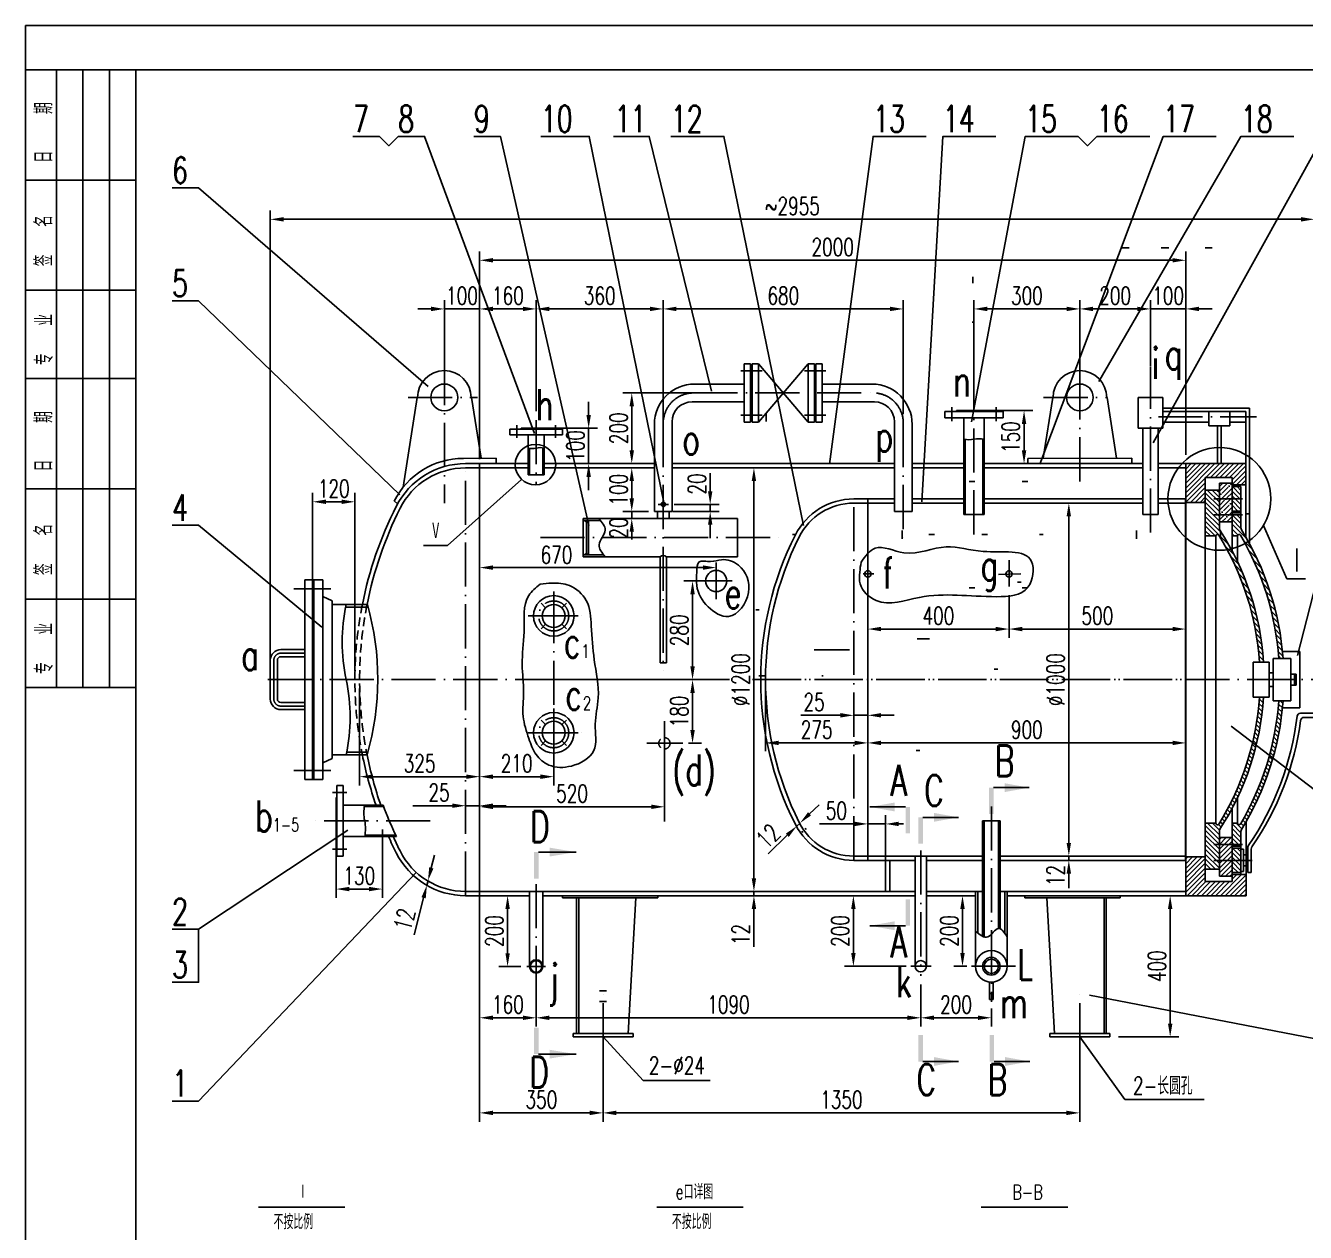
# Model space of a CAD drawing. Extents: x -763 to 9737, y -3901 to 3524.
# Drawn here: x -763 to 2862, y 105 to 3524 of the extents above; entities that cross this region are included whole.
import ezdxf

# ---------------------------------------------------------------- set-up
doc = ezdxf.new("R2010")
doc.units = 0
doc.header["$LTSCALE"] = 12.5
for name, pattern in [('DASHDOT-M', [36, 30, -3, 0, -3]), ('DASHDOT-S', [14, 10, -2, 0, -2]), ('HIDDEN-M', [7, 5, -2]), ('HIDDEN-S', [3, 2, -1])]:
    doc.linetypes.add(name, pattern=pattern)
doc.layers.get('0').update_dxf_attribs({"linetype": 'CONTINUOUS'})
for name, color, linetype in [('CDR_DEFSET', 7, 'CONTINUOUS'), ('CDR_DIM', 7, 'CONTINUOUS'), ('CDR_DWG1', 4, 'CONTINUOUS'), ('CDR_DWG3', 1, 'DASHDOT-M'), ('CDR_DWG5', 6, 'HIDDEN-M'), ('CDR_TEXT', 7, 'CONTINUOUS')]:
    doc.layers.add(name, color=color, linetype=linetype)
doc.styles.add('HZ', font='ROMANS.shx', dxfattribs={"width": 0.7, "height": 50, "bigfont": 'HZ.shx'})
doc.styles.add('ROMANS', font='romans.shx')
pattern_1 = [(135, (-762.985, -3901.405), (-6.735192, -6.735192), [])]
pattern_2 = [(45, (-762.985, -3901.405), (-6.735192, 6.735192), [])]

# ---------------------------------------------------------------- blocks, each defined once
blk = doc.blocks.new('TUQA-H')
for p, q in [((-18, 140), (-18, 70)), ((-12, 140), (-12, 70)), ((-6, 140), (-6, 70)), ((-25, 115), (0, 115)), ((-25, 90), (0, 90)), ((-25, 70), (0, 70)), ((-18, 70), (-18, 0)), ((-12, 70), (-12, 0)), ((-6, 70), (-6, 0)), ((-25, 45), (0, 45)), ((-25, 20), (0, 20))]:
    blk.add_line(p, q)
at = {"layer": 'CDR_DWG1'}
for p, q in [((-25, 140), (0, 140)), ((-25, 70), (0, 70)), ((-25, 0), (0, 0))]:
    blk.add_line(p, q, dxfattribs=at)
at = {"style": 'HZ', "width": 0.7}
for s, p in [('日    期', (-18.9, 118.95)), ('签   名', (-18.9, 95.46)), ('专   业', (-18.76, 73.05)), ('日    期', (-18.9, 48.95)), ('签   名', (-18.9, 25.46)), ('专   业', (-18.76, 3.05))]:
    blk.add_text(s, height=4, rotation=90, dxfattribs=at).set_placement(p)

msp = doc.modelspace()

# ---------------------------------------------------------------- hatches: boundary and pattern name
h = msp.add_hatch()
h.set_pattern_fill('ANSI35', color=256, scale=3, style=0)
h.set_pattern_definition([(45, (-1236.433, -410.835), (-13.470384, 13.470384), []), (45, (-1222.963, -410.835), (-13.470384, 13.470384), [23.8125, -4.7625, 0, -4.7625])])
h.paths.add_polyline_path([(2654.2, 2227.7), (2618.3, 2227.7), (2618.3, 2117.7), (2654.2, 2117.7)])
h = msp.add_hatch(color=256)
h.paths.add_polyline_path([(830.6, 2122), (819.3, 2122), (826.1, 2117.6)])
h.paths.add_polyline_path([(826.1, 2028.4), (819.3, 2024), (830.6, 2024)])
at = {"layer": 'CDR_DIM'}
h = msp.add_hatch(dxfattribs=at)
h.set_pattern_fill('ANSI31', color=256, scale=3, style=0)
h.set_pattern_definition(pattern_2)
h.paths.add_polyline_path([(2693.5, 2282.7), (2523.1, 2282.7), (2523.1, 2173), (2573.2, 2173), (2578.1, 2177.9), (2578.1, 2243), (2654.2, 2243), (2654.2, 2222.4), (2689.9, 2222.4), (2693.5, 2225.9)])
h = msp.add_hatch(dxfattribs=at)
h.set_pattern_fill('ANSI31', color=256, scale=3, angle=90, style=0)
h.set_pattern_definition(pattern_1)
h.paths.add_polyline_path([(2679.2, 2217.5), (2654.2, 2217.5), (2654.2, 2182.7), (2679.2, 2182.7)])
h.paths.add_polyline_path([(2679.2, 2182.7), (2654.2, 2182.7), (2654.2, 2147.9), (2679.2, 2147.9)])
h.paths.add_polyline_path([(2679.2, 2137.7), (2654.2, 2137.7), (2654.2, 2077.7), (2669.4, 2077.7, -0.636606), (2677.9, 2080, -0.008308), (2691.1, 2056.6, 0.018111), (2700, 2062.2, 0.011862), (2680.7, 2095.4, -0.138928), (2679.2, 2100.6)])
h.paths.add_polyline_path([(2700, 2062.2, -0.018111), (2691.1, 2056.6, -0.105992), (2786.8, 1730.9), (2798.8, 1730.9, 0.107987)])
h.paths.add_polyline_path([(2798.8, 1610.5), (2786.8, 1610.5, -0.048455), (2760.1, 1456.2), (2770, 1448.7, 0.050883)])
h.paths.add_polyline_path([(2770, 1448.7), (2760.1, 1456.2, -0.065582), (2677.9, 1261.4, -0.636606), (2669.4, 1263.7), (2654.2, 1263.7), (2654.2, 1203.7), (2679.2, 1203.7), (2679.2, 1240.8, -0.138928), (2680.7, 1246, 0.0687)])
h = msp.add_hatch(dxfattribs=at)
h.set_pattern_fill('ANSI31', color=256, scale=3, angle=90, style=0)
h.set_pattern_definition(pattern_1)
h.paths.add_polyline_path([(2618.3, 2207.7), (2578.1, 2207.7), (2578.1, 2077.7), (2608.3, 2077.7, -0.640465), (2616.8, 2080, -0.01531), (2640.6, 2038.8, 0.019018), (2651.5, 2040.9, 0.019829), (2620, 2093.9, -0.14991), (2618.3, 2099.6)])
h.paths.add_polyline_path([(2651.5, 2040.9, -0.019018), (2640.6, 2038.8, -0.107633), (2731.6, 1720.5), (2743.6, 1720.5, 0.108385)])
h.paths.add_polyline_path([(2743.6, 1620.9), (2731.6, 1620.9, -0.041774), (2712.5, 1492.6), (2722.6, 1484.8, 0.044331)])
h.paths.add_polyline_path([(2722.6, 1484.8), (2712.5, 1492.6, -0.081021), (2616.6, 1261.2, -0.626777), (2608.3, 1263.8), (2578.1, 1263.8), (2578.1, 1168.4), (2578.1, 1133.8), (2618.3, 1133.8), (2618.3, 1241.8, -0.144866), (2619.9, 1247.3, 0.083746)])
h = msp.add_hatch(dxfattribs=at)
h.set_pattern_fill('ANSI31', color=256, scale=3, style=0)
h.set_pattern_definition(pattern_2)
h.paths.add_polyline_path([(2654.2, 1203.7), (2618.3, 1203.7), (2618.3, 1158.7), (2654.2, 1158.7)])
h.paths.add_polyline_path([(2654.2, 1223.7), (2618.3, 1223.7), (2618.3, 1203.7), (2654.2, 1203.7)])
h.paths.add_polyline_path([(2654.2, 1158.7), (2618.3, 1158.7), (2618.3, 1113.7), (2654.2, 1113.7)])
h = msp.add_hatch(dxfattribs=at)
h.set_pattern_fill('ANSI31', color=256, scale=3, style=0)
h.set_pattern_definition(pattern_2)
h.paths.add_polyline_path([(2693.8, 1119), (2654.2, 1119), (2654.2, 1098.4), (2578.1, 1098.4), (2578.1, 1168.4), (2523.1, 1168.4), (2523.1, 1058.7), (2693.8, 1058.7)])
h = msp.add_hatch(dxfattribs=at)
h.set_pattern_fill('ANSI31', color=256, scale=3, angle=90, style=0)
h.set_pattern_definition(pattern_1)
h.paths.add_polyline_path([(2679.2, 1158.7), (2654.2, 1158.7), (2654.2, 1123.9), (2679.2, 1123.9)])
h.paths.add_polyline_path([(2679.2, 1193.5), (2654.2, 1193.5), (2654.2, 1158.7), (2679.2, 1158.7)])

# ---------------------------------------------------------------- linework, layer by layer
for p, q in [((2689.9, 2222.4), (2693.5, 2225.9)), ((2573.2, 2173), (2578.1, 2177.9)), ((819.3, 2122), (826.1, 2117.6)), ((826.1, 2117.6), (830.6, 2122)), ((819.3, 2024), (826.1, 2028.4)), ((826.1, 2028.4), (830.6, 2024)), ((-103.5, 176.4), (141.3, 176.4)), ((1024.6, 176.7), (1269.5, 176.7)), ((1943.9, 176.7), (2188.8, 176.7))]:
    msp.add_line(p, q)
for points in [[(860.4, 2127), (878.6, 2094.5), (861.2, 2052.9), (878.6, 2019)], [(1927.8, 958.1), (1962.4, 941.9), (1992.4, 966.1), (2017, 941.9)]]:
    msp.add_spline(points, degree=3)
at = {"layer": 'CDR_DEFSET'}
for p, q in [((2363.2, 2893.7), (2343.2, 2893.7)), ((2473.2, 2893.7), (2453.2, 2893.7)), ((2577.9, 2893.7), (2597.9, 2893.7)), ((1919.5, 2793.5), (1919.5, 2811.5)), ((1334.5, 2402.1), (1334.5, 2426.1)), ((1909.4, 2231.9), (1925.4, 2231.9)), ((1909.4, 2231.9), (1912.9, 2231.9)), ((2059.4, 2231.9), (2075.4, 2231.9)), ((1419.5, 2081.5), (1409.5, 2081.5)), ((1719.5, 2069.5), (1719.5, 2093.5)), ((1795.1, 2081.5), (1811.1, 2081.5)), ((1795.1, 2081.5), (1798.6, 2081.5)), ((1945.1, 2081.5), (1961.1, 2081.5)), ((2109.1, 2081.5), (2119.1, 2081.5)), ((2109.1, 2081.5), (2119.1, 2081.5)), ((2109.1, 2081.5), (2119.1, 2081.5)), ((2384, 2069.5), (2384, 2093.5)), ((2621.1, 2069.5), (2621.1, 2093.5)), ((1909.4, 1931.2), (1925.4, 1931.2)), ((1909.4, 1931.2), (1912.9, 1931.2)), ((2046.7, 1946.5), (2056.7, 1946.5)), ((2059.4, 1931.2), (2075.4, 1931.2)), ((1305.1, 1868.8), (1315.1, 1868.8)), ((1797.4, 1786.7), (1762.4, 1786.7)), ((1570.2, 1755), (1470.2, 1755)), ((1333.9, 1681.6), (1313.9, 1681.6)), ((1980.8, 1700.8), (1990.8, 1700.8)), ((1759.5, 1469.5), (1769.5, 1469.5))]:
    msp.add_line(p, q, dxfattribs=at)
at = {"layer": 'CDR_DEFSET', "linetype": 'DASHDOT-S'}
for p, q in [((2465.9, 2893.7), (2469.4, 2893.7)), ((2475.2, 2893.7), (2471.7, 2893.7)), ((2585.2, 2893.7), (2581.7, 2893.7)), ((1919.5, 2681.5), (1919.5, 2685)), ((1419.5, 2081.5), (1409.5, 2081.5)), ((2109.1, 2081.5), (2119.1, 2081.5)), ((2109.1, 2081.5), (2119.1, 2081.5)), ((2109.1, 2081.5), (2119.1, 2081.5)), ((2109.1, 2081.5), (2119.1, 2081.5)), ((1495.9, 1681.6), (1491.9, 1681.6))]:
    msp.add_line(p, q, dxfattribs=at)
at = {"layer": 'CDR_DIM'}
for p, q in [((-69.9, 1695.7), (-69.9, 2999.8)), ((-32.4, 2974.8), (2849.9, 2974.8)), ((523.1, 2295.7), (523.1, 2883.7)), ((2523.1, 2307.7), (2523.1, 2883.7)), ((560.6, 2858.7), (2485.6, 2858.7)), ((385.6, 2720.9), (348.1, 2720.9)), ((423.1, 2571.1), (423.1, 2745.9)), ((423.1, 2720.9), (523.1, 2720.9)), ((523.1, 2586.4), (523.1, 2745.9)), ((523.1, 2536.4), (523.1, 2745.9)), ((560.6, 2720.9), (598.1, 2720.9)), ((560.6, 2720.9), (645.6, 2720.9)), ((683.1, 2431), (683.1, 2745.9)), ((683.1, 2594.9), (683.1, 2745.9)), ((720.6, 2720.9), (1005.6, 2720.9)), ((1043.1, 2391.9), (1043.1, 2745.9)), ((1043.1, 2567.6), (1043.1, 2745.9)), ((1080.6, 2720.9), (1685.6, 2720.9)), ((1723.1, 2422.4), (1723.1, 2745.9)), ((1923.1, 2512.9), (1923.1, 2745.9)), ((1960.6, 2720.9), (2185.6, 2720.9)), ((2223.1, 2533.1), (2223.1, 2745.9)), ((2223.1, 2657.4), (2223.1, 2745.9)), ((2260.6, 2720.9), (2385.6, 2720.9)), ((2385.6, 2720.9), (2348.1, 2720.9)), ((2423.1, 2559.8), (2423.1, 2745.9)), ((2423.1, 2661.3), (2423.1, 2745.9)), ((2423.1, 2720.9), (2523.1, 2720.9)), ((2523.1, 2669.1), (2523.1, 2745.9)), ((2560.6, 2720.9), (2598.1, 2720.9)), ((1133.3, 2482.9), (928.9, 2482.9)), ((831.8, 2420.2), (831.8, 2457.7)), ((953.9, 2445.4), (953.9, 2320.2)), ((1948.1, 2432.7), (2090, 2432.7)), ((2065, 2395.2), (2065, 2320.2)), ((708.1, 2382.7), (856.8, 2382.7)), ((831.8, 2382.7), (831.8, 2282.7)), ((751.8, 2282.7), (856.8, 2282.7)), ((993.1, 2282.7), (928.9, 2282.7)), ((993.1, 2270.7), (928.9, 2270.7)), ((1176.1, 2204.5), (1176.1, 2255.2)), ((1237.7, 2270.7), (1324.9, 2270.7)), ((2001.5, 2282.7), (2090, 2282.7)), ((641.9, 2237.9), (431.8, 2050.4)), ((831.8, 2245.2), (831.8, 2207.7)), ((953.9, 2184.3), (953.9, 2233.2)), ((953.9, 2184.3), (953.9, 2221.8)), ((1299.9, 2233.2), (1299.9, 1108.2)), ((50.1, 1695.7), (50.1, 2199.5)), ((169.7, 1695.7), (169.7, 2199.5)), ((132.2, 2174.5), (87.6, 2174.5)), ((1001.5, 2146.8), (928.9, 2146.8)), ((993.1, 2146.8), (928.9, 2146.8)), ((953.9, 2146.8), (953.9, 2127)), ((1070.2, 2146.8), (1201.1, 2146.8)), ((1074.1, 2167), (1201.1, 2167)), ((1176.1, 2146.8), (1176.1, 2167)), ((2163.8, 2170.7), (2216.9, 2170.7)), ((1001.5, 2127), (928.9, 2127)), ((1176.1, 2109.3), (1176.1, 2071.8)), ((2191.9, 2133.2), (2191.9, 1208.2)), ((2743.1, 2107.8), (2809.6, 1955.9)), ((953.9, 2089.5), (953.9, 2067.4)), ((431.8, 2050.4), (364.2, 2050.4)), ((523.1, 1956.9), (523.1, 1979.8)), ((560.6, 1988.1), (1155.6, 1988.1)), ((1193.1, 1945.2), (1193.1, 1979.8)), ((1198.1, 1950.2), (1101.1, 1950.2)), ((2809.6, 1955.9), (2861.8, 1955.9)), ((1126.1, 1912.7), (1126.1, 1708.2)), ((2022.5, 1910.2), (2022.5, 1789)), ((1622.6, 1872.3), (1622.6, 1789)), ((2523.1, 1860.9), (2523.1, 1789)), ((1660.1, 1814), (1985, 1814)), ((2022.5, 1834.4), (2022.5, 1789)), ((2060, 1814), (2485.6, 1814)), ((1205.8, 1670.7), (1101.1, 1670.7)), ((1102.8, 1670.7), (1151.1, 1670.7)), ((183.1, 1645.7), (183.1, 1370.8)), ((523.1, 1645.7), (523.1, 1370.8)), ((1126.1, 1527.8), (1126.1, 1633.2)), ((1332.6, 1645.7), (1332.6, 1468.2)), ((1622.6, 1610.2), (1622.6, 1408.4)), ((1545.1, 1569.6), (1433.1, 1569.6)), ((1582.6, 1590), (1582.6, 1544.6)), ((1622.6, 1569.6), (1582.6, 1569.6)), ((1622.6, 1585), (1622.6, 1544.6)), ((1660.1, 1569.6), (1697.6, 1569.6)), ((523.1, 1492.9), (523.1, 1370.8)), ((732.9, 1495.3), (732.9, 1370.8)), ((1114.9, 1490.3), (1151.1, 1490.3)), ((1370.1, 1491.4), (1585.1, 1491.4)), ((1660.1, 1491.4), (2485.6, 1491.4)), ((2523.1, 1514.5), (2523.1, 1516.4)), ((1046.5, 1427.5), (1046.5, 1268.7)), ((220.6, 1395.8), (485.6, 1395.8)), ((560.6, 1395.8), (695.4, 1395.8)), ((1978.7, 1364.7), (2079.8, 1364.7)), ((445.6, 1313.5), (333.5, 1313.5)), ((483.1, 1331), (483.1, 1338.5)), ((523.1, 1313.5), (483.1, 1313.5)), ((523.1, 1335.4), (523.1, 1338.5)), ((523.1, 1325.4), (523.1, 1335.4)), ((560.6, 1313.5), (598.1, 1313.5)), ((560.6, 1310.4), (1009, 1310.4)), ((1457.5, 1290.5), (1484.5, 1316.5)), ((1729.6, 1310), (1628.4, 1310)), ((1622.6, 1241.5), (1622.6, 1286.9)), ((1672.8, 1130.6), (1672.8, 1286.9)), ((1778.5, 1280.6), (1879.6, 1280.6)), ((116.5, 1245.8), (116.5, 1052.4)), ((247.6, 1245.8), (247.6, 1052.4)), ((1430.5, 1264.5), (1421.4, 1255.8)), ((1435.7, 1241), (1438.8, 1237.8)), ((1444.7, 1249.7), (1447.8, 1246.5)), ((1585.1, 1261.9), (1485.3, 1261.9)), ((1622.6, 1261.9), (1672.8, 1261.9)), ((1710.3, 1261.9), (1723.2, 1261.9)), ((2191.9, 1208.2), (2191.9, 1245.7)), ((1394.4, 1229.8), (1340, 1177.3)), ((386.2, 1137.3), (395.5, 1173.6)), ((689.9, 1182.2), (796.2, 1182.2)), ((2141.1, 1170.7), (2216.9, 1170.7)), ((2144.9, 1170.7), (2216.9, 1170.7)), ((2191.9, 1170.7), (2191.9, 1158.7)), ((1299.9, 1108.2), (1299.9, 1145.7)), ((2190.4, 1158.7), (2216.9, 1158.7)), ((376.8, 1101), (373.7, 1088.8)), ((523.1, 1097.2), (523.1, 418.3)), ((2191.9, 1121.2), (2191.9, 1080.2)), ((154, 1077.4), (210.1, 1077.4)), ((364.4, 1052.5), (337.5, 948.2)), ((639.3, 1058.7), (577.2, 1058.7)), ((1186, 1070.7), (1324.9, 1070.7)), ((1255.9, 1070.7), (1324.9, 1070.7)), ((1280.7, 1058.7), (1324.9, 1058.7)), ((1299.9, 1070.7), (1299.9, 1058.7)), ((1710.2, 1058.7), (1556.7, 1058.7)), ((1902.8, 1058.7), (1865.7, 1058.7)), ((2398.3, 1058.7), (2503.9, 1058.7)), ((602.2, 1021.2), (602.2, 895.8)), ((1299.9, 1021.2), (1299.9, 913.5)), ((1581.7, 896.1), (1581.7, 1021.2)), ((1890.7, 1021.2), (1890.7, 896.1)), ((2478.9, 1021.2), (2478.9, 696.2)), ((1729.6, 973.5), (1628.4, 973.5)), ((523.1, 876.3), (523.1, 687.7)), ((639.3, 858.3), (577.2, 858.3)), ((1731.4, 858.6), (1556.7, 858.6)), ((1902.8, 858.6), (1865.7, 858.6)), ((683.1, 814.5), (683.1, 687.7)), ((1772.4, 806.8), (1772.4, 687.7)), ((683.1, 772.8), (683.1, 687.7)), ((1772.4, 740.2), (1772.4, 687.7)), ((1972.4, 739.5), (1972.4, 687.7)), ((560.6, 712.7), (645.6, 712.7)), ((720.6, 712.7), (1734.9, 712.7)), ((1809.9, 712.7), (1934.9, 712.7)), ((2222.6, 709.3), (2222.6, 418.3)), ((872.6, 658.7), (986.4, 535.1)), ((2222.6, 658.7), (2350.3, 481.5)), ((2332.6, 658.7), (2503.9, 658.7)), ((872.6, 633.7), (872.6, 418.3)), ((689.9, 609.7), (796.2, 609.7)), ((1778.5, 588.9), (1879.6, 588.9)), ((1980.1, 588.9), (2081.3, 588.9)), ((872.6, 515.3), (872.6, 418.3)), ((986.4, 535.1), (1176.4, 535.1)), ((2350.3, 481.5), (2574.9, 481.5)), ((560.6, 443.3), (835.1, 443.3)), ((910.1, 443.3), (2185.1, 443.3))]:
    msp.add_line(p, q, dxfattribs=at)
msp.add_lwpolyline([(-763, -3901.4), (-763, 3523.6), (9737, 3523.6), (9737, -3901.4)], close=True, dxfattribs=at)
at = {"layer": 'CDR_DIM', "color": 4}
msp.add_lwpolyline([(-450.5, -3776.4), (-450.5, 3398.6), (9612, 3398.6), (9612, -3776.4)], close=True, dxfattribs=at)
at = {"layer": 'CDR_DIM'}
for points in [[(292.3, 3209.6), (265.8, 3183.1), (239.3, 3209.6), (164.3, 3209.6)], [(678, 2367.9), (367.3, 3209.6), (292.3, 3209.6)], [(831.9, 2107.2), (581.7, 3209.6), (506.7, 3209.6)], [(1046, 2167.4), (833.3, 3209.6), (696.4, 3209.6)], [(1179.8, 2488.3), (1003.4, 3209.6), (901.8, 3209.2)], [(1440.8, 2107.2), (1214.8, 3209.6), (1064.8, 3209.6)], [(1514.4, 2281), (1637.4, 3209.6), (1787.4, 3209.6)], [(1775.3, 2174), (1835.1, 3209.6), (1985.1, 3209.6)], [(1915.9, 2401.4), (2068.4, 3209.6), (2218.4, 3209.6)], [(2109.9, 2281), (2459.2, 3209.6), (2609.2, 3209.6)], [(2218.4, 3209.6), (2244.9, 3183.1), (2271.4, 3209.6), (2421.4, 3209.6)], [(2277.2, 2515), (2679.3, 3209.6), (2829.3, 3209.6)], [(2431.1, 2341.2), (2912.4, 3209.6), (3062.4, 3209.6)], [(376.9, 2501.6), (-273, 3063.6), (-348, 3063.6)], [(2839.2, 1739.5), (3106, 2776.1), (3256, 2776.1)], [(296.6, 2194.1), (-273, 2743.6), (-348, 2743.6)], [(75.8, 1819.7), (-273, 2108.1), (-348, 2108.1)], [(2651.9, 1538.9), (3106, 1191.9), (3256, 1191.9)], [(149.4, 1244.7), (-273, 963.4), (-348, 963.4)], [(343.4, 1124.4), (-273, 476.9), (-348, 476.9)], [(-273, 963.4), (-273, 813.4), (-348, 813.4)], [(2250.4, 776.7), (3106, 611.5), (3256, 611.5)]]:
    msp.add_lwpolyline(points, dxfattribs=at)
for centre, radius in [((681.2, 2279.8), 57.4), ((2618.3, 2182.7), 145.6)]:
    msp.add_circle(centre, radius, dxfattribs=at)
for points in [[(1603.3, 2003.2), (1643.3, 2042.9), (1725, 2030.2), (1844.8, 2047.1), (1949.4, 2033.8), (2086.3, 2005.5), (2076.1, 1932.4), (1987.2, 1905.7), (1768.7, 1903.5), (1646.1, 1895), (1600.9, 1941.9), (1599.6, 1975.3), (1603.3, 2003.2)], [(1137.9, 1974.7), (1137.9, 1937.4), (1170.4, 1876.8), (1228.1, 1850), (1284.5, 1917.6), (1256.3, 1995), (1208.4, 2010.5), (1177.4, 2005.3), (1144.6, 2004), (1137.9, 1974.7)], [(694.2, 1941.2), (662.6, 1909.3), (648.9, 1805.8), (643.4, 1713.1), (647.7, 1634.3), (646.3, 1566.7), (662.6, 1503.5), (683, 1458.5), (719.5, 1428.8), (782.9, 1426), (846.3, 1469.6), (850.5, 1544.2), (859, 1618.8), (847.7, 1727.2), (839.3, 1823), (825.2, 1894.7), (777.3, 1937), (728, 1944), (694.2, 1941.2)]]:
    msp.add_spline(points, degree=3, dxfattribs=at)
for points in [[(-32.4, 2981), (-32.4, 2968.5), (-69.9, 2974.8)], [(2849.9, 2981), (2849.9, 2968.5), (2887.4, 2974.8)], [(560.6, 2865), (560.6, 2852.5), (523.1, 2858.7)], [(2485.6, 2865), (2485.6, 2852.5), (2523.1, 2858.7)], [(385.6, 2727.2), (385.6, 2714.7), (423.1, 2720.9)], [(560.6, 2727.2), (560.6, 2714.7), (523.1, 2720.9)], [(560.6, 2727.2), (560.6, 2714.7), (523.1, 2720.9)], [(645.6, 2727.2), (645.6, 2714.7), (683.1, 2720.9)], [(720.6, 2727.2), (720.6, 2714.7), (683.1, 2720.9)], [(1005.6, 2727.2), (1005.6, 2714.7), (1043.1, 2720.9)], [(1080.6, 2727.2), (1080.6, 2714.7), (1043.1, 2720.9)], [(1685.6, 2727.2), (1685.6, 2714.7), (1723.1, 2720.9)], [(1960.6, 2727.2), (1960.6, 2714.7), (1923.1, 2720.9)], [(2185.6, 2727.2), (2185.6, 2714.7), (2223.1, 2720.9)], [(2260.6, 2727.2), (2260.6, 2714.7), (2223.1, 2720.9)], [(2385.6, 2727.2), (2385.6, 2714.7), (2423.1, 2720.9)], [(2560.6, 2727.2), (2560.6, 2714.7), (2523.1, 2720.9)], [(947.7, 2445.4), (960.2, 2445.4), (953.9, 2482.9)], [(2058.8, 2395.2), (2071.3, 2395.2), (2065, 2432.7)], [(825.6, 2420.2), (838.1, 2420.2), (831.8, 2382.7)], [(947.7, 2320.2), (960.2, 2320.2), (953.9, 2282.7)], [(2058.8, 2320.2), (2071.3, 2320.2), (2065, 2282.7)], [(825.6, 2245.2), (838.1, 2245.2), (831.8, 2282.7)], [(947.7, 2233.2), (960.2, 2233.2), (953.9, 2270.7)], [(1293.7, 2233.2), (1306.2, 2233.2), (1299.9, 2270.7)], [(87.6, 2180.8), (87.6, 2168.3), (50.1, 2174.5)], [(132.2, 2180.8), (132.2, 2168.3), (169.7, 2174.5)], [(947.7, 2184.3), (960.2, 2184.3), (953.9, 2146.8)], [(947.7, 2184.3), (960.2, 2184.3), (953.9, 2146.8)], [(1169.8, 2204.5), (1182.3, 2204.5), (1176.1, 2167)], [(1169.8, 2109.3), (1182.3, 2109.3), (1176.1, 2146.8)], [(2185.6, 2133.2), (2198.1, 2133.2), (2191.9, 2170.7)], [(947.7, 2089.5), (960.2, 2089.5), (953.9, 2127)], [(560.6, 1994.4), (560.6, 1981.9), (523.1, 1988.1)], [(1155.6, 1994.4), (1155.6, 1981.9), (1193.1, 1988.1)], [(1119.8, 1912.7), (1132.3, 1912.7), (1126.1, 1950.2)], [(1660.1, 1820.3), (1660.1, 1807.8), (1622.6, 1814)], [(1985, 1820.3), (1985, 1807.8), (2022.5, 1814)], [(2060, 1820.3), (2060, 1807.8), (2022.5, 1814)], [(2485.6, 1820.3), (2485.6, 1807.8), (2523.1, 1814)], [(1119.8, 1708.2), (1132.3, 1708.2), (1126.1, 1670.7)], [(1119.8, 1633.2), (1132.3, 1633.2), (1126.1, 1670.7)], [(1545.1, 1575.9), (1545.1, 1563.4), (1582.6, 1569.6)], [(1660.1, 1575.9), (1660.1, 1563.4), (1622.6, 1569.6)], [(1119.8, 1527.8), (1132.3, 1527.8), (1126.1, 1490.3)], [(1370.1, 1497.7), (1370.1, 1485.2), (1332.6, 1491.4)], [(1585.1, 1497.7), (1585.1, 1485.2), (1622.6, 1491.4)], [(1660.1, 1497.7), (1660.1, 1485.2), (1622.6, 1491.4)], [(2485.6, 1497.7), (2485.6, 1485.2), (2523.1, 1491.4)], [(220.6, 1402), (220.6, 1389.5), (183.1, 1395.8)], [(485.6, 1402), (485.6, 1389.5), (523.1, 1395.8)], [(560.6, 1402), (560.6, 1389.5), (523.1, 1395.8)], [(695.4, 1402), (695.4, 1389.5), (732.9, 1395.8)], [(2079.8, 1364.7), (2009.9, 1352.2), (2009.9, 1377.2)], [(445.6, 1319.8), (445.6, 1307.3), (483.1, 1313.5)], [(560.6, 1319.8), (560.6, 1307.3), (523.1, 1313.5)], [(560.6, 1316.7), (560.6, 1304.2), (523.1, 1310.4)], [(1009, 1316.7), (1009, 1304.2), (1046.5, 1310.4)], [(1628.4, 1310), (1698.3, 1297.5), (1698.3, 1322.5)], [(1453.1, 1295), (1461.8, 1286), (1430.5, 1264.5)], [(1879.6, 1280.6), (1809.7, 1268.1), (1809.7, 1293.1)], [(1390.1, 1234.3), (1398.8, 1225.3), (1421.4, 1255.8)], [(1585.1, 1268.2), (1585.1, 1255.7), (1622.6, 1261.9)], [(1710.3, 1268.2), (1710.3, 1255.7), (1672.8, 1261.9)], [(2185.6, 1208.2), (2198.1, 1208.2), (2191.9, 1170.7)], [(2185.6, 1208.2), (2198.1, 1208.2), (2191.9, 1170.7)], [(796.2, 1182.2), (721.2, 1169.7), (721.2, 1194.7)], [(380.1, 1138.9), (392.2, 1135.7), (376.8, 1101)], [(2185.6, 1121.2), (2198.1, 1121.2), (2191.9, 1158.7)], [(358.3, 1054.1), (370.4, 1051), (373.7, 1088.8)], [(1293.7, 1108.2), (1306.2, 1108.2), (1299.9, 1070.7)], [(1293.7, 1108.2), (1306.2, 1108.2), (1299.9, 1070.7)], [(154, 1083.7), (154, 1071.2), (116.5, 1077.4)], [(210.1, 1083.7), (210.1, 1071.2), (247.6, 1077.4)], [(596, 1021.2), (608.5, 1021.2), (602.2, 1058.7)], [(1293.7, 1021.2), (1306.2, 1021.2), (1299.9, 1058.7)], [(1575.4, 1021.2), (1587.9, 1021.2), (1581.7, 1058.7)], [(1884.4, 1021.2), (1896.9, 1021.2), (1890.7, 1058.7)], [(2472.7, 1021.2), (2485.2, 1021.2), (2478.9, 1058.7)], [(1628.4, 973.5), (1698.3, 986), (1698.3, 961)], [(596, 895.8), (608.5, 895.8), (602.2, 858.3)], [(1575.4, 896.1), (1587.9, 896.1), (1581.7, 858.6)], [(1884.4, 896.1), (1896.9, 896.1), (1890.7, 858.6)], [(560.6, 719), (560.6, 706.5), (523.1, 712.7)], [(645.6, 719), (645.6, 706.5), (683.1, 712.7)], [(720.6, 719), (720.6, 706.5), (683.1, 712.7)], [(1734.9, 719), (1734.9, 706.5), (1772.4, 712.7)], [(1809.9, 719), (1809.9, 706.5), (1772.4, 712.7)], [(1934.9, 719), (1934.9, 706.5), (1972.4, 712.7)], [(2472.7, 696.2), (2485.2, 696.2), (2478.9, 658.7)], [(796.2, 609.7), (721.2, 622.2), (721.2, 597.2)], [(1879.6, 588.9), (1809.7, 601.4), (1809.7, 576.4)], [(2081.3, 588.9), (2011.4, 601.4), (2011.4, 576.4)], [(560.6, 449.6), (560.6, 437.1), (523.1, 443.3)], [(835.1, 449.6), (835.1, 437.1), (872.6, 443.3)], [(910.1, 449.6), (910.1, 437.1), (872.6, 443.3)], [(2185.1, 449.6), (2185.1, 437.1), (2222.6, 443.3)]]:
    msp.add_solid(points, dxfattribs=at)
for points in [[(1966.2, 1364.7), (1978.7, 1364.7), (1966.2, 1289.7), (1978.7, 1289.7)], [(1742.1, 1310), (1729.6, 1310), (1742.1, 1235), (1729.6, 1235)], [(1766, 1280.6), (1778.5, 1280.6), (1766, 1205.6), (1778.5, 1205.6)], [(677.4, 1182.2), (689.9, 1182.2), (677.4, 1107.2), (689.9, 1107.2)], [(1742.1, 973.5), (1729.6, 973.5), (1742.1, 1048.5), (1729.6, 1048.5)], [(677.4, 609.7), (689.9, 609.7), (677.4, 684.7), (689.9, 684.7)], [(1766, 588.9), (1778.5, 588.9), (1766, 663.9), (1778.5, 663.9)], [(1967.6, 588.9), (1980.1, 588.9), (1967.6, 663.9), (1980.1, 663.9)]]:
    msp.add_trace(points, dxfattribs=at)
at = {"layer": 'CDR_DWG1'}
for p, q in [((1290.6, 2565.4), (1272.6, 2565.4)), ((1272.6, 2565.4), (1272.6, 2400.4)), ((1290.6, 2400.4), (1290.6, 2565.4)), ((1312.9, 2565.4), (1294.9, 2565.4)), ((1294.9, 2565.4), (1294.9, 2400.4)), ((1312.9, 2400.4), (1312.9, 2565.4)), ((1312.9, 2565.4), (1453.4, 2400.4)), ((1453.4, 2565.4), (1312.9, 2400.4)), ((1453.4, 2400.4), (1453.4, 2565.4)), ((1453.4, 2565.4), (1471.4, 2565.4)), ((1471.4, 2565.4), (1471.4, 2400.4)), ((1475.6, 2400.4), (1475.6, 2565.4)), ((1475.6, 2565.4), (1493.6, 2565.4)), ((1493.6, 2565.4), (1493.6, 2400.4)), ((1132.1, 2507.9), (1272.6, 2507.9)), ((1292.6, 2532.4), (1290.6, 2532.4)), ((1292.6, 2433.4), (1292.6, 2532.4)), ((1294.9, 2532.4), (1292.9, 2532.4)), ((1292.9, 2532.4), (1292.9, 2433.4)), ((1312.9, 2511.4), (1312.9, 2454.4)), ((1453.4, 2511.4), (1453.4, 2454.4)), ((1471.4, 2532.4), (1473.4, 2532.4)), ((1473.4, 2532.4), (1473.4, 2433.4)), ((1473.6, 2433.4), (1473.6, 2532.4)), ((1473.6, 2532.4), (1475.6, 2532.4)), ((1493.6, 2507.9), (1634.1, 2507.9)), ((346.2, 2470.1), (306.4, 2215.8)), ((500, 2470.1), (527, 2298.1)), ((2146.2, 2470.1), (2119.2, 2297.7)), ((2300, 2470.1), (2327, 2298.1)), ((2388, 2470.1), (2388, 2383.2)), ((2388, 2470.1), (2458.2, 2470.1)), ((2458.2, 2470.1), (2458.2, 2383.2)), ((1125.1, 2457.9), (1272.6, 2457.9)), ((1290.6, 2433.4), (1292.6, 2433.4)), ((1292.9, 2433.4), (1294.9, 2433.4)), ((1473.4, 2433.4), (1471.4, 2433.4)), ((1475.6, 2433.4), (1473.6, 2433.4)), ((1493.6, 2457.9), (1641.1, 2457.9)), ((2005.6, 2430.7), (1840.6, 2430.7)), ((1840.6, 2430.7), (1840.6, 2412.7)), ((1972.6, 2432.7), (1873.6, 2432.7)), ((1873.6, 2432.7), (1873.6, 2430.7)), ((1972.6, 2430.7), (1972.6, 2432.7)), ((2005.6, 2412.7), (2005.6, 2430.7)), ((2458.2, 2439.9), (2703.5, 2439.9)), ((2458.2, 2429.9), (2693.5, 2429.9)), ((2588.3, 2429.9), (2588.3, 2389.9)), ((2648.3, 2429.9), (2648.3, 2389.9)), ((2693.5, 2429.9), (2693.5, 2071.2)), ((2703.5, 2439.9), (2703.5, 2052.7)), ((1018.1, 2393.9), (1018.1, 2146.8)), ((1068.1, 2400.9), (1068.1, 2146.8)), ((1272.6, 2400.4), (1290.6, 2400.4)), ((1294.9, 2400.4), (1312.9, 2400.4)), ((1471.4, 2400.4), (1453.4, 2400.4)), ((1493.6, 2400.4), (1475.6, 2400.4)), ((1698.1, 2400.9), (1698.1, 2146.8)), ((1748.1, 2393.9), (1748.1, 2146.8)), ((1840.6, 2412.7), (2005.6, 2412.7)), ((1894.6, 2138.7), (1894.6, 2412.7)), ((1951.6, 2412.7), (1894.6, 2412.7)), ((1951.6, 2138.7), (1951.6, 2412.7)), ((2458.2, 2399.9), (2588.3, 2399.9)), ((2648.3, 2399.9), (2693.5, 2399.9)), ((758.1, 2380.7), (608.1, 2380.7)), ((608.1, 2380.7), (608.1, 2364.7)), ((608.1, 2364.7), (758.1, 2364.7)), ((725.1, 2382.7), (641.1, 2382.7)), ((641.1, 2382.7), (641.1, 2380.7)), ((660.6, 2250.7), (660.6, 2364.7)), ((705.6, 2364.7), (660.6, 2364.7)), ((705.6, 2250.7), (705.6, 2364.7)), ((725.1, 2380.7), (725.1, 2382.7)), ((758.1, 2364.7), (758.1, 2380.7)), ((2388, 2383.2), (2458.2, 2383.2)), ((2401.1, 2383.2), (2401.1, 2138.7)), ((2445.1, 2383.2), (2445.1, 2138.7)), ((2588.3, 2389.9), (2648.3, 2389.9)), ((2613.3, 2389.9), (2613.3, 2282.7)), ((2623.3, 2389.9), (2623.3, 2282.7)), ((664.1, 2250.7), (664.1, 2326.7)), ((702.1, 2250.7), (702.1, 2326.7)), ((1898.1, 2138.7), (1898.1, 2351.7)), ((1948.1, 2138.7), (1948.1, 2351.7)), ((570.2, 2298.6), (477.2, 2297.6)), ((570.2, 2298.6), (570.2, 2282.7)), ((2370.2, 2298.6), (2076, 2297.6)), ((2076, 2297.6), (2076, 2282.7)), ((2370.2, 2298.6), (2370.2, 2282.7)), ((523.1, 2282.7), (483.1, 2282.7)), ((483.1, 2270.7), (523.1, 2270.7)), ((523.1, 2282.7), (660.6, 2282.7)), ((523.1, 2282.7), (523.1, 1058.7)), ((523.1, 2270.7), (660.6, 2270.7)), ((705.6, 2250.7), (660.6, 2250.7)), ((705.6, 2282.7), (1018.1, 2282.7)), ((705.6, 2270.7), (1018.1, 2270.7)), ((1068.1, 2282.7), (1698.1, 2282.7)), ((1068.1, 2270.7), (1698.1, 2270.7)), ((1748.1, 2282.7), (1894.6, 2282.7)), ((1748.1, 2270.7), (1894.6, 2270.7)), ((1951.6, 2282.7), (2401.1, 2282.7)), ((1951.6, 2270.7), (2401.1, 2270.7)), ((2323.1, 2282.7), (2283.1, 2282.7)), ((2283.1, 2270.7), (2323.1, 2270.7)), ((2445.1, 2282.7), (2693.5, 2282.7)), ((2445.1, 2270.7), (2523.1, 2270.7)), ((2523.1, 1058.7), (2523.1, 2282.7)), ((2578.1, 2243), (2578.1, 1168.4)), ((2578.1, 2243), (2654.2, 2243)), ((2618.3, 2227.7), (2618.3, 2099.6)), ((2618.3, 2227.7), (2654.2, 2227.7)), ((2654.2, 2243), (2654.2, 2035.9)), ((2654.2, 2222.4), (2693.5, 2222.4)), ((2654.2, 2217.5), (2679.2, 2217.5)), ((2679.2, 2217.5), (2679.2, 2100.6)), ((281.3, 2177), (290.6, 2168.4)), ((1622.6, 2182.7), (1582.6, 2182.7)), ((1622.6, 2182.7), (1698.1, 2182.7)), ((1622.6, 2182.7), (1622.6, 1158.7)), ((1748.1, 2182.7), (1894.6, 2182.7)), ((1951.6, 2182.7), (2401.1, 2182.7)), ((2445.1, 2182.7), (2522.6, 2182.7)), ((2522.6, 1158.7), (2522.6, 2182.7)), ((2578.1, 2207.7), (2618.3, 2207.7)), ((1018.1, 2146.8), (1068.1, 2146.8)), ((1026.5, 2146.8), (1026.5, 2127)), ((1059.7, 2146.8), (1059.7, 2127)), ((1582.6, 2170.7), (1622.6, 2170.7)), ((1622.6, 2170.7), (1698.1, 2170.7)), ((1698.1, 2146.8), (1748.1, 2146.8)), ((1748.1, 2170.7), (1894.6, 2170.7)), ((1951.6, 2170.7), (2401.1, 2170.7)), ((2445.1, 2170.7), (2522.6, 2170.7)), ((2523.1, 2173), (2578.1, 2173)), ((2654.2, 2147.9), (2679.2, 2147.9)), ((2654.2, 2142.9), (2679.2, 2142.9)), ((2693.5, 2140.3), (2703.5, 2140.3)), ((816.1, 2127), (1253.1, 2127)), ((816.1, 2127), (816.1, 2019)), ((816.1, 2122), (864.8, 2122)), ((826.1, 2117.6), (826.1, 2028.4)), ((831.1, 2122), (831.1, 2024)), ((1253.1, 2127), (1253.1, 2019)), ((1951.6, 2138.7), (1894.6, 2138.7)), ((2401.1, 2138.7), (2445.1, 2138.7)), ((2618.3, 2117.7), (2654.2, 2117.7)), ((2578.1, 2077.7), (2608.3, 2077.7)), ((2608.3, 2077.7), (2608.3, 1670.7)), ((2618.2, 2077.7), (2618.3, 2077.7)), ((2618.2, 2077.7), (2618.3, 2077.7)), ((2654.2, 2077.7), (2669.4, 2077.7)), ((2669.4, 2077.7), (2669.4, 2005.6)), ((816.1, 2024), (874.5, 2024)), ((816.1, 2019), (1034.3, 2019)), ((1034.3, 2019), (1034.3, 1718.7)), ((1051.9, 2019), (1051.9, 1718.7)), ((1051.9, 2019), (1253.1, 2019)), ((28.1, 1388.2), (28.1, 1953.2)), ((28.1, 1953.2), (50.1, 1953.2)), ((53.1, 1953.2), (50.1, 1953.2)), ((50.1, 1953.2), (50.1, 1388.2)), ((79.1, 1953.2), (53.1, 1953.2)), ((53.1, 1953.2), (53.1, 1388.2)), ((79.1, 1388.2), (79.1, 1953.2)), ((105.1, 1893.7), (79.1, 1906.7)), ((105.1, 1670.7), (105.1, 1893.7)), ((205, 1883.7), (105.1, 1883.7)), ((105.1, 1883.7), (105.1, 1457.7)), ((207.2, 1875.7), (143.5, 1875.7)), ((28.1, 1755.7), (-39.9, 1755.7)), ((2797.1, 1750.5), (2846.5, 1750.5)), ((2846.5, 1750.5), (2846.5, 1670.7)), ((-69.9, 1725.7), (-69.9, 1615.7)), ((-49.9, 1725.7), (-49.9, 1615.7)), ((28.1, 1735.7), (-39.9, 1735.7)), ((1034.3, 1718.7), (1051.9, 1718.7)), ((2713.9, 1720.5), (2758.9, 1720.5)), ((2713.9, 1720.5), (2713.9, 1670.7)), ((2758.9, 1720.5), (2758.9, 1670.7)), ((2771.1, 1730.9), (2821, 1730.9)), ((2771.1, 1730.9), (2771.1, 1610.5)), ((2821, 1730.9), (2821, 1610.5)), ((105.1, 1670.7), (105.1, 1447.7)), ((2608.3, 1263.8), (2608.3, 1670.7)), ((2713.9, 1620.9), (2713.9, 1670.7)), ((2758.9, 1690.4), (2771.1, 1690.4)), ((2758.9, 1620.9), (2758.9, 1670.7)), ((2821, 1686.1), (2836.2, 1686.1)), ((2831.2, 1686.1), (2831.2, 1655.3)), ((2836.2, 1686.1), (2836.2, 1655.3)), ((2846.5, 1591), (2846.5, 1670.7)), ((2758.9, 1651), (2771.1, 1651)), ((2821, 1655.3), (2836.2, 1655.3)), ((-39.9, 1605.7), (28.1, 1605.7)), ((2713.9, 1620.9), (2758.9, 1620.9)), ((2771.1, 1610.5), (2821, 1610.5)), ((-39.9, 1585.7), (28.1, 1585.7)), ((2797.1, 1591), (2846.5, 1591)), ((2848.1, 1575.8), (2887.4, 1575.8)), ((2858.3, 1563.8), (2887.4, 1563.8)), ((204.2, 1457.7), (105.1, 1457.7)), ((206.5, 1465.7), (146.7, 1465.7)), ((105.1, 1447.7), (79.1, 1434.7)), ((50.1, 1388.2), (28.1, 1388.2)), ((50.1, 1388.2), (53.1, 1388.2)), ((53.1, 1388.2), (79.1, 1388.2)), ((136.5, 1370.8), (118.5, 1370.8)), ((118.5, 1370.8), (118.5, 1170.8)), ((136.5, 1170.8), (136.5, 1370.8)), ((118.5, 1336.8), (116.5, 1336.8)), ((116.5, 1336.8), (116.5, 1204.8)), ((250, 1315.3), (136.5, 1315.3)), ((136.5, 1315.3), (136.5, 1226.3)), ((251.4, 1311.3), (197.5, 1311.3)), ((2654.2, 1098.4), (2654.2, 1305.5)), ((2669.4, 1263.7), (2669.4, 1335.8)), ((1947.4, 1270.8), (1947.4, 943.6)), ((1947.4, 1270.8), (1997.4, 1270.8)), ((1952.4, 1270.8), (1952.4, 941.7)), ((1992.4, 1270.8), (1992.4, 966.1)), ((1997.4, 1270.8), (1997.4, 965.3)), ((2578.1, 1263.8), (2608.3, 1263.8)), ((2618.2, 1263.8), (2618.3, 1263.8)), ((2618.3, 1113.7), (2618.3, 1241.8)), ((2654.2, 1263.7), (2669.4, 1263.7)), ((2679.2, 1119), (2679.2, 1240.8)), ((2693.8, 1268.1), (2693.8, 1058.7)), ((116.5, 1204.8), (118.5, 1204.8)), ((287.7, 1226.3), (136.5, 1226.3)), ((285, 1230.3), (197.5, 1230.3)), ((2618.3, 1223.7), (2654.2, 1223.7)), ((2654.2, 1198.5), (2679.2, 1198.5)), ((118.5, 1170.8), (136.5, 1170.8)), ((1582.6, 1170.7), (1622.6, 1170.7)), ((1622.6, 1170.7), (1947.4, 1170.7)), ((1756.4, 1170.7), (1756.4, 858.6)), ((1788.4, 1170.7), (1788.4, 858.6)), ((1997.4, 1170.7), (2522.6, 1170.7)), ((2523.1, 1168.4), (2578.1, 1168.4)), ((2578.1, 1098.4), (2578.1, 1168.4)), ((2654.2, 1193.5), (2679.2, 1193.5)), ((2679.2, 1190), (2686.7, 1190)), ((2686.7, 1190), (2686.7, 1127.5)), ((2686.7, 1174.5), (2698.5, 1174.5)), ((2698.5, 1193.8), (2698.5, 1124)), ((2708.5, 1190.9), (2708.5, 1124)), ((1622.6, 1158.7), (1582.6, 1158.7)), ((1622.6, 1158.7), (1756.4, 1158.7)), ((1672.8, 1158.7), (1672.8, 1070.7)), ((1684.8, 1158.7), (1684.8, 1070.7)), ((1788.4, 1158.7), (1947.4, 1158.7)), ((1997.4, 1158.7), (2522.6, 1158.7)), ((2578.1, 1133.8), (2618.3, 1133.8)), ((2654.2, 1123.9), (2679.2, 1123.9)), ((2679.2, 1127.5), (2686.7, 1127.5)), ((2686.7, 1143), (2698.5, 1143)), ((2698.5, 1124), (2708.5, 1124)), ((2578.1, 1098.4), (2654.2, 1098.4)), ((2618.3, 1113.7), (2654.2, 1113.7)), ((2654.2, 1098.4), (2654.2, 1119)), ((2654.2, 1119), (2693.8, 1119)), ((483.1, 1070.7), (523.1, 1070.7)), ((523.1, 1058.7), (483.1, 1058.7)), ((523.1, 1070.7), (1756.4, 1070.7)), ((523.1, 1058.7), (664.3, 1058.7)), ((664.3, 1070.7), (664.3, 858.3)), ((701.9, 1070.7), (701.9, 858.3)), ((701.9, 1058.7), (1756.4, 1058.7)), ((757.6, 1052.7), (757.6, 1058.7)), ((1027.6, 1052.7), (757.6, 1052.7)), ((797.6, 1052.7), (797.6, 668.7)), ((803.6, 668.7), (803.6, 1052.7)), ((965.8, 1052.7), (943.6, 668.7)), ((1027.6, 1058.7), (1027.6, 1052.7)), ((1788.4, 1070.7), (1947.4, 1070.7)), ((1788.4, 1058.7), (1927.8, 1058.7)), ((1927.8, 1070.7), (1927.8, 858.6)), ((1933.8, 1070.7), (1933.8, 953)), ((1997.4, 1070.7), (2523.1, 1070.7)), ((2011, 1070.7), (2011, 951.1)), ((2017, 1070.7), (2017, 858.6)), ((2017, 1058.7), (2693.8, 1058.7)), ((2067.6, 1058.7), (2067.6, 1052.7)), ((2067.6, 1052.7), (2337.6, 1052.7)), ((2129.5, 1052.7), (2151.6, 668.7)), ((2291.6, 668.7), (2291.6, 1052.7)), ((2297.6, 1052.7), (2297.6, 668.7)), ((2337.6, 1052.7), (2337.6, 1058.7)), ((1967.1, 814.3), (1967.1, 764.5)), ((1977.8, 814.3), (1977.8, 764.5)), ((1967.1, 781.4), (1977.8, 781.4)), ((1967.1, 764.5), (1977.8, 764.5)), ((957.6, 668.7), (787.6, 668.7)), ((787.6, 668.4), (787.6, 658.7)), ((787.6, 658.7), (957.6, 658.7)), ((957.6, 658.7), (957.6, 668.7)), ((2307.6, 668.7), (2137.6, 668.7)), ((2137.6, 668.7), (2137.6, 658.7)), ((2137.6, 658.7), (2307.6, 658.7)), ((2307.6, 658.7), (2307.6, 668.7))]:
    msp.add_line(p, q, dxfattribs=at)
for centre, radius in [((423.1, 2470.1), 38), ((2223.1, 2470.1), 38), ((1043.1, 2167), 6), ((1193.1, 1950.2), 30), ((1622.6, 1970.2), 9), ((2022.5, 1970.2), 9), ((732.9, 1851.1), 57.5), ((732.9, 1851.1), 32.5), ((732.9, 1520.3), 57.5), ((732.9, 1520.3), 32.5), ((683.1, 858.3), 18.8), ((683.1, 858.3), 16.5), ((1772.4, 858.6), 16), ((1972.4, 858.6), 44.6), ((1972.4, 858.6), 25), ((1972.4, 858.6), 20)]:
    msp.add_circle(centre, radius, dxfattribs=at)
for centre, radius, start, end in [((423.1, 2470.1), 76, 0, 180), ((2223.1, 2470.1), 76, 0, 180), ((1132.1, 2393.9), 114, 90, 180), ((1634.1, 2393.9), 114, 360, 90), ((1125.1, 2400.9), 57, 90, 180), ((1641.1, 2400.9), 57, 0, 90), ((477.2, 2078.3), 219.3, 90, 153.4349), ((483.1, 2063.4), 219.3, 90, 153.4349), ((483.1, 2063.4), 207.3, 90, 153.4349), ((1582.6, 1998), 184.7, 90, 153.4349), ((1255.1, 1670.7), 1085.4, 153.1178, 168.6829), ((1268.5, 1670.7), 1085.4, 153.4349, 168.6829), ((1582.6, 1998), 172.7, 90, 153.4349), ((2223.7, 1670.7), 904.5, 153.0542, 206.9458), ((2237.2, 1670.7), 904.5, 153.4349, 206.565), ((2613.1, 2076.9), 4.86, 40.2024, 171.0642), ((2613.1, 2076.9), 4.86, 42.75, 171.0642), ((1955.3, 1670.7), 777.8, 3.6672, 31.7489), ((2628.3, 2099.6), 10, 180, 212.9716), ((1967.1, 1670.7), 778, 3.6687, 32.9851), ((2674.2, 2076.9), 4.86, 40.2024, 171.0642), ((1979.4, 1670.7), 809.6, 4.2657, 30.3708), ((2689.2, 2100.6), 10, 180, 211.6374), ((1991.4, 1670.7), 809.6, 4.2657, 31.6374), ((1043.1, 2009.4), 13, 47.5289, 132.4711), ((-39.8, 1725.6), 30.1, 90.19, 179.81), ((-39.8, 1725.6), 10.1, 90.5645, 179.4355), ((-39.8, 1615.8), 30.1, 180.19, 269.81), ((-39.8, 1615.8), 10.1, 180.5645, 269.4355), ((1955.3, 1670.7), 777.8, 328.2311, 356.3277), ((1967.1, 1670.7), 778, 327.0292, 356.331), ((1979.4, 1670.7), 809.6, 329.6292, 355.7343), ((1991.4, 1670.7), 809.6, 328.3626, 355.7343), ((2018.2, 1665), 825.8, 325.6853, 353.1819), ((2848.1, 1565.8), 10, 90, 173.1819), ((2858.3, 1553.8), 10, 90, 172.4592), ((2034.3, 1662.9), 821.2, 325.4036, 352.4592), ((1255.1, 1670.7), 1085.4, 191.3171, 199.1157), ((1268.5, 1670.7), 1085.4, 191.3171, 199.1157), ((844.4, 1514.4), 626.8, 198.5279, 207.3713), ((1582.6, 1343.4), 184.7, 206.5651, 270), ((1582.6, 1343.4), 172.7, 206.5651, 270), ((2613.1, 1264.5), 4.86, 188.9358, 317.25), ((2628.3, 1241.8), 10, 147.0284, 180), ((2674.2, 1264.5), 4.86, 188.9358, 319.7976), ((2689.2, 1240.8), 10, 148.3626, 180), ((1255.1, 1670.7), 1085.4, 204.1718, 206.8822), ((1268.5, 1670.7), 1085.4, 204.1718, 206.565), ((2708.5, 1193.8), 10, 145.6853, 180), ((2718.5, 1190.9), 10, 145.4036, 180), ((483.1, 1278), 219.3, 206.5651, 270), ((483.1, 1278), 207.3, 206.5651, 270)]:
    msp.add_arc(centre, radius, start, end, dxfattribs=at)
at = {"layer": 'CDR_DWG3', "linetype": 'DASHDOT-S'}
for p, q in [((423.1, 2573.6), (423.1, 2171.1)), ((1262.6, 2545.4), (1302.6, 2545.4)), ((1322.9, 2545.4), (1282.9, 2545.4)), ((1443.4, 2545.4), (1483.4, 2545.4)), ((1503.6, 2545.4), (1463.6, 2545.4)), ((1923.1, 2082.1), (1923.1, 2557.4)), ((2223.1, 2232.3), (2223.1, 2557.4)), ((2423.1, 2087.6), (2423.1, 2557.4)), ((320.4, 2470.1), (517.3, 2470.1)), ((1128.6, 2482.9), (1637.6, 2482.9)), ((2120.4, 2470.1), (2300, 2470.1)), ((1860.6, 2402.7), (1860.6, 2442.7)), ((1985.6, 2402.7), (1985.6, 2442.7)), ((683.1, 2406), (683.1, 2221.9)), ((1043.1, 2397.4), (1043.1, 1697)), ((1262.6, 2420.4), (1302.6, 2420.4)), ((1322.9, 2420.4), (1282.9, 2420.4)), ((1443.4, 2420.4), (1483.4, 2420.4)), ((1503.6, 2420.4), (1463.6, 2420.4)), ((1723.1, 2397.4), (1723.1, 2048.4)), ((2445.5, 2414.9), (2723, 2414.9)), ((628.1, 2355.7), (628.1, 2391.7)), ((738.1, 2355.7), (738.1, 2391.7)), ((483.1, 1058.7), (483.1, 2282.7)), ((1582.6, 1158.7), (1582.6, 2182.7)), ((2602.4, 2182.7), (2684.1, 2182.7)), ((1028.5, 2167), (1057.7, 2167)), ((2602.4, 2137.7), (2684.1, 2137.7)), ((695.5, 2073), (1382.1, 2073)), ((1193.1, 2002.6), (1193.1, 1898.8)), ((2022.5, 2009.6), (2022.5, 1935)), ((1992.2, 1968.7), (2056.1, 1970.2)), ((101.1, 1928.2), (-2.9, 1928.2)), ((1148.2, 1950.2), (1238.2, 1950.2)), ((708.8, 1875.2), (696.9, 1887.1)), ((732.9, 1920.1), (732.9, 1782.1)), ((732.9, 1899.2), (732.9, 1431.2)), ((757, 1875.2), (768.9, 1887.1)), ((660.3, 1851.1), (815.5, 1851.1)), ((801.9, 1851.1), (663.9, 1851.1)), ((708.8, 1827), (696.9, 1815.1)), ((757, 1827), (768.9, 1815.1)), ((28.1, 1745.7), (-39.9, 1745.7)), ((-59.9, 1725.7), (-59.9, 1615.7)), ((-76.9, 1670.7), (1231, 1670.7)), ((687.6, 1670.7), (1202.9, 1670.7)), ((924.6, 1670.7), (1217.3, 1670.7)), ((1296.2, 1670.7), (2824.6, 1670.7)), ((1308.5, 1670.7), (2557.6, 1670.7)), ((3002.9, 1670.7), (2697.6, 1670.7)), ((-39.9, 1595.7), (28.1, 1595.7)), ((732.9, 1589.3), (732.9, 1451.3)), ((708.8, 1544.4), (696.9, 1556.3)), ((757, 1544.4), (768.9, 1556.3)), ((1046.5, 1553.5), (1046.5, 1411.7)), ((660.3, 1520.3), (812.7, 1520.3)), ((801.9, 1520.3), (663.9, 1520.3)), ((708.8, 1496.2), (696.9, 1484.3)), ((757, 1496.2), (768.9, 1484.3)), ((1098.5, 1490.3), (997, 1490.3)), ((101.1, 1413.2), (-2.9, 1413.2)), ((146.5, 1350.8), (106.5, 1350.8)), ((1972.4, 1311.3), (1972.4, 757.7)), ((383.1, 1270.8), (51.3, 1270.8)), ((2602.4, 1203.7), (2684.1, 1203.7)), ((146.5, 1190.8), (106.5, 1190.8)), ((1772.4, 1186.8), (1772.4, 831.8)), ((2602.4, 1158.7), (2711.6, 1158.7)), ((683.1, 1091.3), (683.1, 807.6)), ((656.6, 858.3), (709.6, 858.3)), ((1743.9, 858.6), (1801.6, 858.6)), ((1915.9, 858.6), (2044.7, 858.6)), ((872.6, 628.7), (872.6, 798.7)), ((872.6, 628.7), (872.6, 798.7)), ((2222.6, 628.7), (2222.6, 798.7)), ((862.6, 788.7), (882.6, 788.7)), ((862.6, 758.7), (882.6, 758.7))]:
    msp.add_line(p, q, dxfattribs=at)
at = {"layer": 'CDR_DWG3', "linetype": 'CONTINUOUS'}
msp.add_line((1609.6, 1970.1), (1639.8, 1970.1), dxfattribs=at)
at = {"layer": 'CDR_DWG3', "linetype": 'DASHDOT-S'}
for centre in [(732.9, 1851.1), (732.9, 1520.3)]:
    msp.add_circle(centre, 42.5, dxfattribs=at)
for centre, radius, start, end in [((1128.6, 2397.4), 85.5, 90, 180), ((1637.6, 2397.4), 85.5, 0, 90), ((-39.8, 1725.6), 20.1, 90.2843, 179.7157), ((-39.8, 1615.8), 20.1, 180.2843, 269.7157)]:
    msp.add_arc(centre, radius, start, end, dxfattribs=at)
at = {"layer": 'CDR_DWG5', "linetype": 'HIDDEN-S'}
msp.add_circle((1046.5, 1490.3), 16, dxfattribs=at)
for centre in [(1255.1, 1670.7), (1268.5, 1670.7)]:
    msp.add_arc(centre, 1085.4, 168.6829, 191.3171, dxfattribs=at)
at = {"layer": 'CDR_TEXT'}
for centre, radius, start, end in [((671.9, 2379.5), 54, 257.9753, 282.0247), ((694.4, 2273.9), 54, 77.9753, 102.0247), ((1908.9, 2418.6), 68.4, 257.9753, 282.0247), ((1937.4, 2284.8), 68.4, 77.9753, 102.0247), ((645.1, 1777.2), 511.2, 167.9753, 192.0247), ((-539.4, 1672.1), 773.9, 343.9174, 15.8703), ((-354.9, 1564.2), 511.2, 347.9753, 12.0247), ((301.9, 1293), 106.8, 167.9753, 192.0247), ((93, 1248.5), 106.8, 347.9753, 12.0247)]:
    msp.add_arc(centre, radius, start, end, dxfattribs=at)

# ---------------------------------------------------------------- block references
at = {"layer": 'CDR_DIM', "xscale": 12.5, "yscale": 12.5, "zscale": 12.5}
msp.add_blockref('TUQA-H', (-450.5, 1648.6), dxfattribs=at)

# ---------------------------------------------------------------- texts
at = {"width": 0.7}
for s, style, p in [('Ⅰ', 'HZ', (8.1, 198.7)), ('e口详图', 'HZ', (1078.1, 198.9)), ('B-B', 'ROMANS', (2032.4, 197.6)), ('不按比例', 'HZ', (-60.5, 113.8)), ('不按比例', 'HZ', (1067.6, 114.1))]:
    msp.add_text(s, height=42, dxfattribs=dict(at, style=style)).set_placement(p)
at = {"layer": 'CDR_DIM', "style": 'HZ', "width": 0.7}
for s, height, p in [('7', 75, (164.3, 3222.1)), ('8', 75, (292.3, 3222.1)), ('9', 75, (506.7, 3222.1)), ('10', 75, (696.4, 3222.1)), ('11', 75, (905.3, 3222.1)), ('12', 75, (1064.8, 3222.1)), ('13', 75, (1637.4, 3222.1)), ('14', 75, (1835.1, 3222.1)), ('15', 75, (2068.4, 3222.1)), ('16', 75, (2271.4, 3222.1)), ('17', 75, (2459.2, 3222.1)), ('18', 75, (2679.3, 3222.1)), ('6', 75, (-348, 3076.1)), ('5', 75, (-348, 2756.1)), ('i', 87.5, (2427.3, 2522.5)), ('q', 87.5, (2463.9, 2549.3)), ('n', 87.5, (1864.6, 2473.1)), ('h', 87.5, (682.5, 2405.7)), ('o', 87.5, (1097.3, 2308.3)), ('p', 87.5, (1644.4, 2316.6)), ('4', 75, (-348, 2120.6)), ('Ⅰ', 75, (2812.4, 1969.5)), ('f', 87.5, (1664.4, 1928.8)), ('g', 87.5, (1942, 1951.4)), ('e', 87.5, (1217.3, 1872.3)), ('c', 87.5, (761.8, 1732.9)), ('a', 87.5, (-152.1, 1697.5)), ('1', 37.5, (811.8, 1732.9)), ('c', 87.5, (766, 1585)), ('2', 37.5, (816, 1585)), ('(d)', 87.5, (1068.9, 1371.1)), ('B', 87.5, (1982.6, 1397)), ('A', 87.5, (1686.6, 1341.9)), ('C', 87.5, (1782.4, 1312.9)), ('b', 87.5, (-112.6, 1240.7)), ('1-5', 37.5, (-62.6, 1240.7)), ('D', 87.5, (666.5, 1210.7)), ('2', 75, (-348, 975.9)), ('A', 87.5, (1686.6, 883.8)), ('L', 87.5, (2046.3, 820.1)), ('3', 75, (-348, 825.9)), ('j', 87.5, (720.5, 776.6)), ('k', 87.5, (1702.3, 771)), ('m', 87.5, (1997, 711.7)), ('D', 87.5, (664.4, 514.8)), ('C', 87.5, (1760.6, 493.8)), ('B', 87.5, (1962.3, 493.8)), ('1', 75, (-348, 489.4))]:
    msp.add_text(s, height=height, dxfattribs=at).set_placement(p)
at = {"layer": 'CDR_DIM', "char_height": 50, "attachment_point": 5, "style": 'HZ'}
for s, insert in [('\\A1;~2955', (1408.8, 3012.3)), ('\\A1;2000', (1523.1, 2896.2)), ('\\A1;100', (473.1, 2758.4)), ('\\A1;160', (603.1, 2758.4)), ('\\A1;360', (863.1, 2758.4)), ('\\A1;680', (1383.1, 2758.4)), ('\\A1;300', (2073.1, 2758.4)), ('\\A1;200', (2323.1, 2758.4)), ('\\A1;100', (2473.1, 2758.4)), ('\\A1;120', (109.9, 2212)), ('Ⅴ', (398.6, 2091.9)), ('\\A1;670', (740.8, 2024.3)), ('\\A1;400', (1822.5, 1851.5)), ('\\A1;500', (2272.8, 1851.5)), ('\\A1;25', (1470.4, 1607.1)), ('\\A1;275', (1477.6, 1528.9)), ('\\A1;900', (2072.9, 1528.9)), ('\\A1;325', (353.1, 1433.3)), ('\\A1;210', (628, 1433.3)), ('25', (408.2, 1351)), ('\\A1;520', (784.8, 1347.9)), ('\\A1;50', (1533.4, 1299.4)), ('\\A1;130', (182.1, 1114.9)), ('\\A1;160', (603.1, 750.2)), ('\\A1;1090', (1227.8, 750.2)), ('\\A1;200', (1872.4, 750.2)), ('2-%%c24', (1081.9, 577.6)), ('2-长圆孔', (2457.9, 520.1)), ('\\A1;350', (697.9, 480.8)), ('\\A1;1350', (1547.6, 480.8))]:
    msp.add_mtext(s, dxfattribs=dict(at, insert=insert))
for s, insert, rotation in [('\\A1;200', (916.4, 2382.8), 90), ('\\A1;150', (2027.5, 2357.7), 90), ('\\A1;100', (794.3, 2332.7), 90), ('\\A1;100', (916.4, 2208.8), 90), ('\\A1;20', (1138.6, 2225), 90), ('\\A1;20', (916.4, 2100.1), 90), ('\\A1;280', (1088.6, 1810.5), 90), ('\\A1;∅1200', (1262.4, 1670.7), 90), ('\\A1;∅1000', (2154.4, 1670.7), 90), ('\\A1;180', (1088.6, 1580.5), 90), ('\\A1;12', (1340.1, 1227.5), 43.9344), ('\\A1;12', (2154.4, 1115.7), 90), ('\\A1;12', (310, 991.6), 75.5706), ('\\A1;200', (564.7, 958.5), 90), ('\\A1;200', (1544.2, 958.7), 90), ('\\A1;200', (1853.2, 958.7), 90), ('\\A1;12', (1262.4, 948.6), 90), ('\\A1;400', (2441.4, 858.7), 90)]:
    msp.add_mtext(s, dxfattribs=dict(at, insert=insert, rotation=rotation))

doc.saveas('drawing.dxf')
